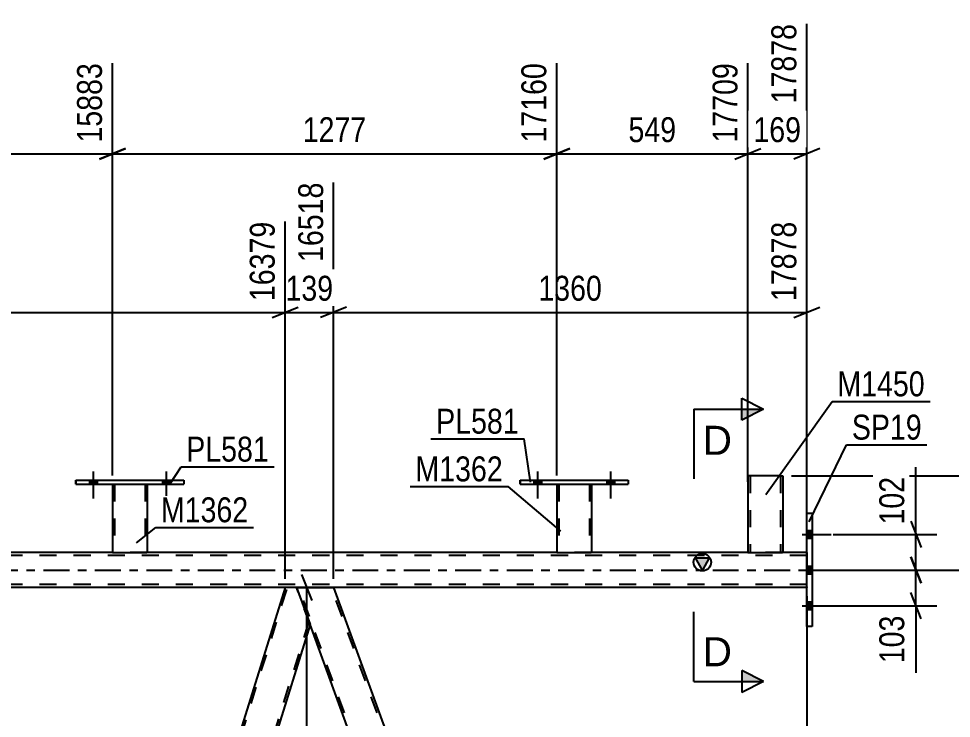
# Model space of a CAD drawing. Header units: millimetres. Extents: x 0 to 841, y 0 to 594.
# Drawn here: x 674.3 to 781.5, y 441.5 to 521.9 of the extents above; entities that cross this region are included whole.
import ezdxf

# ---------------------------------------------------------------- set-up
doc = ezdxf.new("R2010")
doc.units = ezdxf.units.MM
doc.linetypes.add('DXK_LINE_DOT2', pattern=[3.9198, 1.9599, -1.9599])
doc.linetypes.add('DXK_LINE_DOT3', pattern=[5.9187, 2.979, -0.9799, 0.9799, -0.9799])
doc.styles.add('Arial', font='ARIAL.TTF', dxfattribs={"height": 0.2})
doc.styles.add('Arial Narrow', font='ARIALN.TTF', dxfattribs={"height": 0.2})

# ---------------------------------------------------------------- blocks, each defined once
blk = doc.blocks.new('Part-303386140-3239 - 3105')
at = {"color": 2, "linetype": 'Continuous'}
for p, q in [((765.52, 465.04), (764.88, 465.04)), ((764.88, 452.04), (764.88, 465.04)), ((765.52, 465.04), (765.52, 452.04)), ((765.52, 452.04), (764.88, 452.04))]:
    blk.add_line(p, q, dxfattribs=at)
blk = doc.blocks.new('Part-303386140-3270 - 3105')
at = {"linetype": 'Continuous'}
blk.add_hatch(color=2, dxfattribs=at).paths.add_polyline_path([(752.88, 458.54), (752.08, 459.94), (753.68, 459.94)])
at = {"color": 7, "linetype": 'DXK_LINE_DOT2'}
for p, q in [((764.88, 460.22), (49.75, 460.22)), ((689.06, 460.54), (685.06, 460.54)), ((740.14, 460.54), (736.14, 460.54)), ((762.12, 460.54), (758.12, 460.54)), ((764.88, 460.54), (764.88, 456.54)), ((764.88, 456.86), (49.75, 456.86)), ((710.49, 456.54), (704.92, 456.54))]:
    blk.add_line(p, q, dxfattribs=at)
at = {"color": 2, "linetype": 'Continuous'}
for p, q in [((685.06, 460.54), (637.98, 460.54)), ((736.14, 460.54), (689.06, 460.54)), ((758.12, 460.54), (740.14, 460.54)), ((764.88, 460.54), (762.12, 460.54)), ((752.88, 458.54), (752.08, 459.94)), ((752.08, 459.94), (753.68, 459.94)), ((753.68, 459.94), (752.88, 458.54)), ((704.92, 456.54), (625.36, 456.54)), ((764.88, 456.54), (710.49, 456.54))]:
    blk.add_line(p, q, dxfattribs=at)
at = {"color": 7, "linetype": 'DXK_LINE_DOT3'}
blk.add_line((49.75, 458.54), (764.88, 458.54), dxfattribs=at)
at = {"color": 2, "linetype": 'Continuous'}
blk.add_circle((752.88, 459.44), 1, dxfattribs=at)
blk = doc.blocks.new('Part-303386140-7732 - 3105')
at = {"color": 2, "linetype": 'Continuous'}
for p, q in [((731.94, 468.39), (731.94, 468.87)), ((731.94, 468.87), (731.94, 468.87)), ((731.94, 468.87), (744.34, 468.87)), ((744.34, 468.87), (744.34, 468.39)), ((731.94, 468.39), (731.94, 468.39)), ((731.94, 468.39), (744.34, 468.39))]:
    blk.add_line(p, q, dxfattribs=at)
at = {"color": 7, "linetype": 'DXK_LINE_DOT2'}
for p, q in [((731.94, 468.87), (731.94, 468.39)), ((731.94, 468.87), (731.94, 468.87)), ((744.34, 468.87), (744.34, 468.39)), ((731.94, 468.39), (731.94, 468.39))]:
    blk.add_line(p, q, dxfattribs=at)
blk = doc.blocks.new('Part-303386140-3329 - 3105')
at = {"color": 2, "linetype": 'Continuous'}
for p, q in [((706.23, 456.54), (709.98, 456.54)), ((709.98, 456.54), (710.49, 456.54)), ((710.49, 456.54), (754.61, 335.32)), ((750.35, 335.32), (707.78, 452.29))]:
    blk.add_line(p, q, dxfattribs=at)
at = {"color": 7, "linetype": 'DXK_LINE_DOT2'}
for p, q in [((707.78, 452.29), (706.23, 456.54)), ((750.61, 335.32), (706.49, 456.54)), ((754.36, 335.32), (710.24, 456.54)), ((754.61, 335.32), (750.35, 335.32))]:
    blk.add_line(p, q, dxfattribs=at)
blk = doc.blocks.new('Part-303386140-3339 - 3105')
at = {"color": 7, "linetype": 'DXK_LINE_DOT2'}
for p, q in [((668.35, 338.42), (705.17, 456.54)), ((707.65, 452.67), (671.07, 335.32)), ((668.63, 340.14), (668.21, 338.79)), ((672.82, 340.14), (671.32, 335.32)), ((669.48, 335.32), (668.21, 338.79)), ((671.32, 335.32), (669.48, 335.32))]:
    blk.add_line(p, q, dxfattribs=at)
at = {"color": 2, "linetype": 'Continuous'}
for p, q in [((704.92, 456.54), (668.63, 340.14)), ((706.23, 456.54), (704.92, 456.54)), ((706.23, 456.54), (707.78, 452.29)), ((707.78, 452.29), (672.82, 340.14))]:
    blk.add_line(p, q, dxfattribs=at)
blk = doc.blocks.new('Bolt-303386140-3359 - 3105')
at = {"linetype": 'Continuous'}
for points in [[(765.52, 462.2), (765.52, 463.08), (764.88, 463.08), (764.88, 462.2)], [(765.52, 462.2), (765.52, 463.08), (764.88, 463.08), (764.88, 462.2)], [(765.52, 462.2), (765.52, 463.08), (764.88, 463.08), (764.88, 462.2)], [(765.52, 458.1), (765.52, 458.98), (764.88, 458.98), (764.88, 458.1)], [(765.52, 458.1), (765.52, 458.98), (764.88, 458.98), (764.88, 458.1)], [(765.52, 454), (765.52, 454.88), (764.88, 454.88), (764.88, 454)], [(765.52, 454), (765.52, 454.88), (764.88, 454.88), (764.88, 454)], [(765.52, 454), (765.52, 454.88), (764.88, 454.88), (764.88, 454)]]:
    blk.add_hatch(color=1, dxfattribs=at).paths.add_polyline_path(points)
at = {"color": 1, "linetype": 'Continuous'}
for p, q in [((764.36, 462.64), (767.68, 462.64)), ((764.36, 462.64), (767.68, 462.64)), ((764.36, 462.64), (767.68, 462.64)), ((764.88, 463.08), (765.52, 463.08)), ((764.88, 463.08), (765.52, 463.08)), ((764.88, 463.08), (765.52, 463.08)), ((764.88, 462.2), (765.52, 462.2)), ((764.88, 462.2), (765.52, 462.2)), ((764.88, 462.2), (765.52, 462.2)), ((764.88, 458.98), (765.52, 458.98)), ((764.88, 458.98), (765.52, 458.98)), ((764.36, 458.54), (767.68, 458.54)), ((764.36, 458.54), (767.68, 458.54)), ((764.88, 458.1), (765.52, 458.1)), ((764.88, 458.1), (765.52, 458.1)), ((764.88, 454.88), (765.52, 454.88)), ((764.88, 454.88), (765.52, 454.88)), ((764.88, 454.88), (765.52, 454.88)), ((764.36, 454.44), (767.68, 454.44)), ((764.36, 454.44), (767.68, 454.44)), ((764.36, 454.44), (767.68, 454.44)), ((764.88, 454), (765.52, 454)), ((764.88, 454), (765.52, 454)), ((764.88, 454), (765.52, 454))]:
    blk.add_line(p, q, dxfattribs=at)
blk = doc.blocks.new('Part-303386140-7729 - 3105')
at = {"color": 2, "linetype": 'Continuous'}
for p, q in [((685.06, 468.39), (685.06, 460.54)), ((689.06, 468.39), (689.06, 460.54)), ((685.06, 460.54), (689.02, 460.54)), ((689.06, 460.54), (689.02, 460.54))]:
    blk.add_line(p, q, dxfattribs=at)
at = {"color": 7, "linetype": 'DXK_LINE_DOT2'}
for p, q in [((685.06, 468.39), (689.06, 468.39)), ((685.06, 468.39), (685.06, 468.39)), ((685.06, 468.39), (685.06, 468.39)), ((685.3, 468.39), (685.3, 460.54)), ((688.82, 468.39), (688.82, 460.54)), ((689.06, 468.39), (689.06, 468.39)), ((689.06, 468.39), (689.06, 468.39)), ((688.8, 460.54), (688.82, 460.54))]:
    blk.add_line(p, q, dxfattribs=at)
blk = doc.blocks.new('Part-303386140-7730 - 3105')
at = {"color": 2, "linetype": 'Continuous'}
for p, q in [((680.86, 468.39), (680.86, 468.87)), ((680.86, 468.87), (680.86, 468.87)), ((680.86, 468.87), (693.26, 468.87)), ((693.26, 468.87), (693.26, 468.39)), ((680.86, 468.39), (680.86, 468.39)), ((680.86, 468.39), (693.26, 468.39))]:
    blk.add_line(p, q, dxfattribs=at)
at = {"color": 7, "linetype": 'DXK_LINE_DOT2'}
for p, q in [((680.86, 468.87), (680.86, 468.39)), ((680.86, 468.87), (680.86, 468.87)), ((693.26, 468.87), (693.26, 468.39)), ((680.86, 468.39), (680.86, 468.39))]:
    blk.add_line(p, q, dxfattribs=at)
blk = doc.blocks.new('Part-303386140-7731 - 3105')
at = {"color": 2, "linetype": 'Continuous'}
for p, q in [((736.14, 468.39), (736.14, 460.54)), ((740.14, 468.39), (740.14, 460.54)), ((736.14, 460.54), (740.1, 460.54)), ((740.14, 460.54), (740.1, 460.54))]:
    blk.add_line(p, q, dxfattribs=at)
at = {"color": 7, "linetype": 'DXK_LINE_DOT2'}
for p, q in [((736.14, 468.39), (740.14, 468.39)), ((736.14, 468.39), (736.14, 468.39)), ((736.14, 468.39), (736.14, 468.39)), ((736.38, 468.39), (736.38, 460.54)), ((739.9, 468.39), (739.9, 460.54)), ((740.14, 468.39), (740.14, 468.39)), ((740.14, 468.39), (740.14, 468.39)), ((739.88, 460.54), (739.9, 460.54))]:
    blk.add_line(p, q, dxfattribs=at)
blk = doc.blocks.new('Part-303386140-7733 - 3105')
at = {"color": 2, "linetype": 'Continuous'}
for p, q in [((758.12, 469.35), (758.12, 460.54)), ((761.64, 469.35), (758.12, 469.35)), ((761.64, 469.35), (762.12, 469.35)), ((762.12, 469.35), (762.12, 460.54)), ((758.12, 460.54), (762.08, 460.54)), ((762.12, 460.54), (762.08, 460.54))]:
    blk.add_line(p, q, dxfattribs=at)
at = {"color": 7, "linetype": 'DXK_LINE_DOT2'}
for p, q in [((758.36, 469.35), (758.36, 460.54)), ((761.73, 469.35), (761.81, 469.35)), ((761.81, 469.35), (761.82, 469.35)), ((761.82, 469.35), (761.86, 469.35)), ((761.86, 469.35), (761.88, 469.35)), ((761.88, 469.35), (761.88, 460.54)), ((761.86, 460.54), (761.88, 460.54))]:
    blk.add_line(p, q, dxfattribs=at)
blk = doc.blocks.new('Bolt-303386140-7758 - 3105')
at = {"linetype": 'Continuous'}
for points in [[(682.42, 468.39), (683.3, 468.39), (683.3, 468.87), (682.42, 468.87)], [(690.82, 468.39), (691.7, 468.39), (691.7, 468.87), (690.82, 468.87)]]:
    blk.add_hatch(color=1, dxfattribs=at).paths.add_polyline_path(points)
at = {"color": 1, "linetype": 'Continuous'}
for p, q in [((682.86, 469.87), (682.86, 466.75)), ((691.26, 469.87), (691.26, 466.75)), ((682.42, 468.87), (682.42, 468.39)), ((683.3, 468.87), (683.3, 468.39)), ((690.82, 468.87), (690.82, 468.39)), ((691.7, 468.87), (691.7, 468.39))]:
    blk.add_line(p, q, dxfattribs=at)
blk = doc.blocks.new('Bolt-303386140-7759 - 3105')
at = {"linetype": 'Continuous'}
for points in [[(682.42, 468.39), (683.3, 468.39), (683.3, 468.87), (682.42, 468.87)], [(690.82, 468.39), (691.7, 468.39), (691.7, 468.87), (690.82, 468.87)]]:
    blk.add_hatch(color=1, dxfattribs=at).paths.add_polyline_path(points)
at = {"color": 1, "linetype": 'Continuous'}
for p, q in [((682.86, 469.87), (682.86, 466.75)), ((691.26, 469.87), (691.26, 466.75)), ((682.42, 468.87), (682.42, 468.39)), ((683.3, 468.87), (683.3, 468.39)), ((690.82, 468.87), (690.82, 468.39)), ((691.7, 468.87), (691.7, 468.39))]:
    blk.add_line(p, q, dxfattribs=at)
blk = doc.blocks.new('Bolt-303386140-7760 - 3105')
at = {"linetype": 'Continuous'}
for points in [[(733.5, 468.39), (734.38, 468.39), (734.38, 468.87), (733.5, 468.87)], [(741.9, 468.39), (742.78, 468.39), (742.78, 468.87), (741.9, 468.87)]]:
    blk.add_hatch(color=1, dxfattribs=at).paths.add_polyline_path(points)
at = {"color": 1, "linetype": 'Continuous'}
for p, q in [((733.94, 469.87), (733.94, 466.75)), ((742.34, 469.87), (742.34, 466.75)), ((733.5, 468.87), (733.5, 468.39)), ((734.38, 468.87), (734.38, 468.39)), ((741.9, 468.87), (741.9, 468.39)), ((742.78, 468.87), (742.78, 468.39))]:
    blk.add_line(p, q, dxfattribs=at)
blk = doc.blocks.new('Bolt-303386140-7761 - 3105')
at = {"linetype": 'Continuous'}
for points in [[(733.5, 468.39), (734.38, 468.39), (734.38, 468.87), (733.5, 468.87)], [(741.9, 468.39), (742.78, 468.39), (742.78, 468.87), (741.9, 468.87)]]:
    blk.add_hatch(color=1, dxfattribs=at).paths.add_polyline_path(points)
at = {"color": 1, "linetype": 'Continuous'}
for p, q in [((733.94, 469.87), (733.94, 466.75)), ((742.34, 469.87), (742.34, 466.75)), ((733.5, 468.87), (733.5, 468.39)), ((734.38, 468.87), (734.38, 468.39)), ((741.9, 468.87), (741.9, 468.39)), ((742.78, 468.87), (742.78, 468.39))]:
    blk.add_line(p, q, dxfattribs=at)
blk = doc.blocks.new('StraightDimension-303386140-4198 - 3105')
at = {"color": 7, "linetype": 'Continuous'}
for p, q in [((710.49, 457.54), (710.49, 503.08)), ((764.88, 461.54), (764.88, 498.58)), ((711.99, 488.74), (708.99, 487.54)), ((710.49, 488.14), (764.88, 488.14)), ((763.38, 487.54), (766.38, 488.74))]:
    blk.add_line(p, q, dxfattribs=at)
at = {"color": 0}
blk.add_wipeout([(741.94, 488.89), (741.94, 493.09), (733.43, 493.09), (733.43, 488.89)], dxfattribs=at)
at = {"color": 3, "style": 'Arial Narrow'}
blk.add_text('1360', height=2.863, dxfattribs=at).set_placement((734.03, 489.49))
at = {"color": 0, "linetype": 'Continuous'}
blk.add_wipeout([(764.28, 499.18), (760.08, 499.18), (760.08, 488.84), (764.28, 488.84)], dxfattribs=at)
at = {"color": 3, "linetype": 'Continuous', "style": 'Arial Narrow'}
blk.add_text('17878', height=2.863, rotation=90.0002, dxfattribs=at).set_placement((763.68, 489.44))
blk = doc.blocks.new('StraightDimension-303386140-23585 - 3105')
at = {"color": 7, "linetype": 'Continuous'}
blk.add_line((763.12, 469.35), (819.08, 469.35), dxfattribs=at)
blk = doc.blocks.new('StraightDimension-303386140-21496 - 3105')
at = {"color": 7, "linetype": 'Continuous'}
for p, q in [((736.14, 469.39), (736.14, 516.8)), ((758.12, 468.66), (758.12, 516.8)), ((737.64, 506.96), (734.64, 505.76)), ((736.14, 506.36), (758.12, 506.36)), ((756.62, 505.76), (759.62, 506.96))]:
    blk.add_line(p, q, dxfattribs=at)
at = {"color": 0}
blk.add_wipeout([(750.47, 507.11), (750.47, 511.31), (743.79, 511.31), (743.79, 507.11)], dxfattribs=at)
at = {"color": 3, "style": 'Arial Narrow'}
blk.add_text('549', height=2.863, dxfattribs=at).set_placement((744.39, 507.71))
at = {"color": 0, "linetype": 'Continuous'}
blk.add_wipeout([(757.52, 517.4), (753.32, 517.4), (753.32, 507.06), (757.52, 507.06)], dxfattribs=at)
at = {"color": 3, "linetype": 'Continuous', "style": 'Arial Narrow'}
blk.add_text('17709', height=2.863, rotation=90.0002, dxfattribs=at).set_placement((756.92, 507.66))
blk = doc.blocks.new('StraightDimension-303386140-21947 - 3105')
at = {"color": 7, "linetype": 'Continuous'}
for p, q in [((776.84, 460.04), (778.04, 457.04)), ((767.47, 458.54), (779.84, 458.54)), ((777.44, 454.44), (777.44, 458.54)), ((778.04, 452.94), (776.84, 455.94)), ((767.7, 454.44), (779.84, 454.44)), ((777.44, 454.44), (777.44, 446.71)), ((777.44, 454.44), (777.44, 446.71))]:
    blk.add_line(p, q, dxfattribs=at)
at = {"color": 0}
blk.add_wipeout([(776.69, 453.92), (772.49, 453.92), (772.49, 447.23), (776.69, 447.23)], dxfattribs=at)
at = {"color": 3, "style": 'Arial Narrow'}
blk.add_text('103', height=2.863, rotation=90.0002, dxfattribs=at).set_placement((776.09, 447.83))
blk = doc.blocks.new('StraightDimension-303386140-3417 - 3105')
at = {"color": 7, "linetype": 'Continuous'}
for p, q in [((802.78, 457.04), (801.58, 460.04)), ((766.52, 458.54), (804.58, 458.54)), ((802.18, 332.68), (802.18, 458.54)), ((801.58, 334.18), (802.78, 331.18)), ((788.14, 332.68), (804.58, 332.68))]:
    blk.add_line(p, q, dxfattribs=at)
at = {"color": 0}
blk.add_wipeout([(801.43, 399.87), (797.23, 399.87), (797.23, 391.36), (801.43, 391.36)], dxfattribs=at)
at = {"color": 3, "style": 'Arial Narrow'}
blk.add_text('3147', height=2.863, rotation=90.0002, dxfattribs=at).set_placement((800.83, 391.96))
blk = doc.blocks.new('StraightDimension-303386140-4174 - 3105')
at = {"color": 7, "linetype": 'Continuous'}
for p, q in [((710.49, 457.54), (710.49, 503.08)), ((704.92, 457.54), (704.92, 498.58)), ((703.42, 487.54), (706.42, 488.74)), ((704.92, 488.14), (710.49, 488.14)), ((711.99, 488.74), (708.99, 487.54))]:
    blk.add_line(p, q, dxfattribs=at)
at = {"color": 0}
blk.add_wipeout([(711.05, 488.89), (711.05, 493.09), (704.36, 493.09), (704.36, 488.89)], dxfattribs=at)
at = {"color": 3, "style": 'Arial Narrow'}
blk.add_text('139', height=2.863, dxfattribs=at).set_placement((704.96, 489.49))
at = {"color": 0, "linetype": 'Continuous'}
blk.add_wipeout([(709.89, 503.68), (705.69, 503.68), (705.69, 493.34), (709.89, 493.34)], dxfattribs=at)
at = {"color": 3, "linetype": 'Continuous', "style": 'Arial Narrow'}
blk.add_text('16518', height=2.863, rotation=90.0002, dxfattribs=at).set_placement((709.29, 493.94))
blk = doc.blocks.new('StraightDimension-303386140-4150 - 3105')
at = {"color": 7, "linetype": 'Continuous'}
for p, q in [((625.36, 457.54), (625.36, 503.08)), ((704.92, 457.54), (704.92, 498.58)), ((626.86, 488.74), (623.86, 487.54)), ((625.36, 488.14), (704.92, 488.14)), ((703.42, 487.54), (706.42, 488.74))]:
    blk.add_line(p, q, dxfattribs=at)
at = {"color": 0}
blk.add_wipeout([(669.39, 488.89), (669.39, 493.09), (660.88, 493.09), (660.88, 488.89)], dxfattribs=at)
at = {"color": 3, "style": 'Arial Narrow'}
blk.add_text('1989', height=2.863, dxfattribs=at).set_placement((661.48, 489.49))
at = {"color": 0, "linetype": 'Continuous'}
blk.add_wipeout([(704.32, 499.18), (700.12, 499.18), (700.12, 488.84), (704.32, 488.84)], dxfattribs=at)
at = {"color": 3, "linetype": 'Continuous', "style": 'Arial Narrow'}
blk.add_text('16379', height=2.863, rotation=90.0002, dxfattribs=at).set_placement((703.72, 489.44))
blk = doc.blocks.new('StraightDimension-303386140-3852 - 3105')
at = {"color": 7, "linetype": 'Continuous'}
for p, q in [((764.88, 455.54), (764.88, 388.63)), ((786.5, 336.32), (786.5, 393.88)), ((766.38, 391.63), (763.38, 390.43)), ((785, 390.43), (788, 391.63)), ((764.88, 391.03), (786.5, 391.03))]:
    blk.add_line(p, q, dxfattribs=at)
at = {"color": 0}
blk.add_wipeout([(779.94, 391.78), (779.94, 395.98), (771.43, 395.98), (771.43, 391.78)], dxfattribs=at)
at = {"color": 3, "style": 'Arial Narrow'}
blk.add_text('1271', height=2.863, dxfattribs=at).set_placement((772.03, 392.38))
blk = doc.blocks.new('StraightDimension-303386140-21495 - 3105')
at = {"color": 7, "linetype": 'Continuous'}
for p, q in [((764.88, 461.54), (764.88, 521.3)), ((758.12, 468.66), (758.12, 516.8)), ((756.62, 505.76), (759.62, 506.96)), ((758.12, 506.36), (764.88, 506.36)), ((766.38, 506.96), (763.38, 505.76))]:
    blk.add_line(p, q, dxfattribs=at)
at = {"color": 0}
blk.add_wipeout([(764.84, 507.11), (764.84, 511.31), (758.15, 511.31), (758.15, 507.11)], dxfattribs=at)
at = {"color": 3, "style": 'Arial Narrow'}
blk.add_text('169', height=2.863, dxfattribs=at).set_placement((758.75, 507.71))
at = {"color": 0, "linetype": 'Continuous'}
blk.add_wipeout([(764.28, 521.9), (760.08, 521.9), (760.08, 511.56), (764.28, 511.56)], dxfattribs=at)
at = {"color": 3, "linetype": 'Continuous', "style": 'Arial Narrow'}
blk.add_text('17878', height=2.863, rotation=90.0002, dxfattribs=at).set_placement((763.68, 512.16))
blk = doc.blocks.new('StraightDimension-303386140-21497 - 3105')
at = {"color": 7, "linetype": 'Continuous'}
for p, q in [((685.06, 469.39), (685.06, 516.8)), ((736.14, 469.39), (736.14, 516.8)), ((686.56, 506.96), (683.56, 505.76)), ((685.06, 506.36), (736.14, 506.36)), ((734.64, 505.76), (737.64, 506.96))]:
    blk.add_line(p, q, dxfattribs=at)
at = {"color": 0}
blk.add_wipeout([(714.86, 507.11), (714.86, 511.31), (706.34, 511.31), (706.34, 507.11)], dxfattribs=at)
at = {"color": 3, "style": 'Arial Narrow'}
blk.add_text('1277', height=2.863, dxfattribs=at).set_placement((706.94, 507.71))
at = {"color": 0, "linetype": 'Continuous'}
blk.add_wipeout([(735.54, 517.4), (731.34, 517.4), (731.34, 507.06), (735.54, 507.06)], dxfattribs=at)
at = {"color": 3, "linetype": 'Continuous', "style": 'Arial Narrow'}
blk.add_text('17160', height=2.863, rotation=90.0002, dxfattribs=at).set_placement((734.94, 507.66))
blk = doc.blocks.new('StraightDimension-303386140-21498 - 3105')
at = {"color": 7, "linetype": 'Continuous'}
for p, q in [((633.98, 469.39), (633.98, 516.8)), ((685.06, 469.39), (685.06, 516.8)), ((635.48, 506.96), (632.48, 505.76)), ((633.98, 506.36), (685.06, 506.36)), ((683.56, 505.76), (686.56, 506.96))]:
    blk.add_line(p, q, dxfattribs=at)
at = {"color": 0}
blk.add_wipeout([(663.78, 507.11), (663.78, 511.31), (655.26, 511.31), (655.26, 507.11)], dxfattribs=at)
at = {"color": 3, "style": 'Arial Narrow'}
blk.add_text('1277', height=2.863, dxfattribs=at).set_placement((655.86, 507.71))
at = {"color": 0, "linetype": 'Continuous'}
blk.add_wipeout([(684.46, 517.4), (680.26, 517.4), (680.26, 507.06), (684.46, 507.06)], dxfattribs=at)
at = {"color": 3, "linetype": 'Continuous', "style": 'Arial Narrow'}
blk.add_text('15883', height=2.863, rotation=90.0002, dxfattribs=at).set_placement((683.86, 507.66))
blk = doc.blocks.new('StraightDimension-303386140-21862 - 3105')
at = {"color": 7, "linetype": 'Continuous'}
for p, q in [((708.03, 455.04), (706.83, 458.04)), ((726.89, 456.54), (704.58, 456.54)), ((707.43, 335.32), (707.43, 456.54)), ((706.83, 336.82), (708.03, 333.82)), ((731.57, 335.32), (704.58, 335.32))]:
    blk.add_line(p, q, dxfattribs=at)
at = {"color": 0}
blk.add_wipeout([(706.68, 400.19), (702.48, 400.19), (702.48, 391.68), (706.68, 391.68)], dxfattribs=at)
at = {"color": 3, "style": 'Arial Narrow'}
blk.add_text('3031', height=2.863, rotation=90.0002, dxfattribs=at).set_placement((706.08, 392.28))
blk = doc.blocks.new('StraightDimension-303386140-21946 - 3105')
at = {"color": 7, "linetype": 'Continuous'}
for p, q in [((777.44, 462.64), (777.44, 470.38)), ((777.44, 462.64), (777.44, 470.38)), ((776.84, 464.14), (778.04, 461.14)), ((767.92, 462.64), (779.84, 462.64)), ((777.44, 458.54), (777.44, 462.64)), ((778.04, 457.04), (776.84, 460.04)), ((767.47, 458.54), (779.84, 458.54))]:
    blk.add_line(p, q, dxfattribs=at)
at = {"color": 0}
blk.add_wipeout([(776.69, 469.85), (772.49, 469.85), (772.49, 463.17), (776.69, 463.17)], dxfattribs=at)
at = {"color": 3, "style": 'Arial Narrow'}
blk.add_text('102', height=2.863, rotation=90.0002, dxfattribs=at).set_placement((776.09, 463.77))
blk = doc.blocks.new('Mark-303386140-3235 - 3105')
at = {"color": 30, "linetype": 'Continuous'}
for p, q in [((765.18, 464.08), (769.47, 472.93)), ((769.47, 472.93), (778.7, 472.93))]:
    blk.add_line(p, q, dxfattribs=at)
at = {"color": 0}
blk.add_wipeout([(778.1, 473.53), (778.1, 476.53), (770.07, 476.53), (770.07, 473.53)], dxfattribs=at)
blk.add_wipeout([(778.1, 473.53), (778.1, 476.53), (770.07, 476.53), (770.07, 473.53)], dxfattribs=at)
at = {"color": 3, "style": 'Arial Narrow'}
blk.add_text('SP19', height=2.863, dxfattribs=at).set_placement((770.07, 473.53))
blk = doc.blocks.new('Mark-303386140-21336 - 3105')
at = {"color": 30, "linetype": 'Continuous'}
for p in [(721.68, 473.61), (733.12, 468.64)]:
    blk.add_line(p, (732.38, 473.61), dxfattribs=at)
at = {"color": 0}
blk.add_wipeout([(731.78, 474.21), (731.78, 477.21), (722.28, 477.21), (722.28, 474.21)], dxfattribs=at)
blk.add_wipeout([(731.78, 474.21), (731.78, 477.21), (722.28, 477.21), (722.28, 474.21)], dxfattribs=at)
at = {"color": 3, "style": 'Arial Narrow'}
blk.add_text('PL581', height=2.863, dxfattribs=at).set_placement((722.28, 474.21))
blk = doc.blocks.new('SectionMark-303386140-4417 - 3105')
at = {"linetype": 'Continuous'}
for points in [[(757.42, 475.78), (757.42, 477.03), (759.92, 477.03)], [(757.42, 445.73), (757.42, 446.98), (759.92, 445.73)]]:
    blk.add_hatch(color=6, dxfattribs=at).paths.add_polyline_path(points)
at = {"color": 6, "linetype": 'Continuous'}
for p, q in [((757.42, 475.78), (757.42, 478.28)), ((757.42, 478.28), (759.92, 477.03)), ((751.92, 477.03), (751.92, 469.03)), ((751.92, 477.03), (759.92, 477.03)), ((759.92, 477.03), (757.42, 475.78)), ((751.92, 445.73), (751.92, 453.73)), ((759.92, 445.73), (757.42, 446.98)), ((757.42, 446.98), (757.42, 444.48)), ((751.92, 445.73), (759.92, 445.73)), ((759.92, 445.73), (757.42, 444.48))]:
    blk.add_line(p, q, dxfattribs=at)
at = {"color": 0, "linetype": 'Continuous'}
for points in [[(756.29, 471.78), (756.29, 475.28), (752.92, 475.28), (752.92, 471.78)], [(756.29, 447.48), (756.29, 450.98), (752.92, 450.98), (752.92, 447.48)]]:
    blk.add_wipeout(points, dxfattribs=at)
at = {"color": 3, "linetype": 'Continuous', "style": 'Arial'}
for p in [(752.92, 471.78), (752.92, 447.48)]:
    blk.add_text('D', height=3.34, dxfattribs=at).set_placement(p)
blk = doc.blocks.new('Mark-303386140-12081 - 3105')
at = {"color": 30, "linetype": 'Continuous'}
for p, q in [((687.84, 461.65), (690.04, 463.43)), ((690.04, 463.43), (701.29, 463.43))]:
    blk.add_line(p, q, dxfattribs=at)
at = {"color": 0}
blk.add_wipeout([(700.69, 464.03), (700.69, 467.03), (690.64, 467.03), (690.64, 464.03)], dxfattribs=at)
blk.add_wipeout([(700.69, 464.03), (700.69, 467.03), (690.64, 467.03), (690.64, 464.03)], dxfattribs=at)
at = {"color": 3, "style": 'Arial Narrow'}
blk.add_text('M1362', height=2.863, dxfattribs=at).set_placement((690.64, 464.03))
blk = doc.blocks.new('Mark-303386140-12084 - 3105')
at = {"color": 30, "linetype": 'Continuous'}
for p in [(719.3, 468.13), (736.62, 463)]:
    blk.add_line(p, (730.55, 468.13), dxfattribs=at)
at = {"color": 0}
blk.add_wipeout([(729.95, 468.73), (729.95, 471.73), (719.9, 471.73), (719.9, 468.73)], dxfattribs=at)
blk.add_wipeout([(729.95, 468.73), (729.95, 471.73), (719.9, 471.73), (719.9, 468.73)], dxfattribs=at)
at = {"color": 3, "style": 'Arial Narrow'}
blk.add_text('M1362', height=2.863, dxfattribs=at).set_placement((719.9, 468.73))
blk = doc.blocks.new('Mark-303386140-12087 - 3105')
at = {"color": 30, "linetype": 'Continuous'}
for p, q in [((760.17, 467.22), (767.81, 477.9)), ((767.81, 477.9), (779.06, 477.9))]:
    blk.add_line(p, q, dxfattribs=at)
at = {"color": 0}
blk.add_wipeout([(778.46, 478.5), (778.46, 481.5), (768.41, 481.5), (768.41, 478.5)], dxfattribs=at)
blk.add_wipeout([(778.46, 478.5), (778.46, 481.5), (768.41, 481.5), (768.41, 478.5)], dxfattribs=at)
at = {"color": 3, "style": 'Arial Narrow'}
blk.add_text('M1450', height=2.863, dxfattribs=at).set_placement((768.41, 478.5))
blk = doc.blocks.new('Mark-303386140-21333 - 3105')
at = {"color": 30, "linetype": 'Continuous'}
for p, q in [((691.67, 468.39), (692.95, 470.4)), ((692.95, 470.4), (703.65, 470.4))]:
    blk.add_line(p, q, dxfattribs=at)
at = {"color": 0}
blk.add_wipeout([(703.05, 471), (703.05, 474), (693.55, 474), (693.55, 471)], dxfattribs=at)
blk.add_wipeout([(703.05, 471), (703.05, 474), (693.55, 474), (693.55, 471)], dxfattribs=at)
at = {"color": 3, "style": 'Arial Narrow'}
blk.add_text('PL581', height=2.863, dxfattribs=at).set_placement((693.55, 471))

msp = doc.modelspace()

# ---------------------------------------------------------------- block references
for name in ['Bolt-303386140-7758 - 3105', 'Bolt-303386140-7759 - 3105', 'Bolt-303386140-7760 - 3105', 'Bolt-303386140-7761 - 3105', 'Part-303386140-7730 - 3105', 'Part-303386140-7732 - 3105', 'Part-303386140-7733 - 3105', 'Part-303386140-7729 - 3105', 'Part-303386140-7731 - 3105', 'Part-303386140-3239 - 3105', 'Bolt-303386140-3359 - 3105', 'Part-303386140-3270 - 3105', 'Part-303386140-3339 - 3105', 'Part-303386140-3329 - 3105']:
    msp.add_blockref(name, (0, 0))

# ---------------------------------------------------------------- next in the draw order: block references
msp.add_blockref('StraightDimension-303386140-4198 - 3105', (0, 0))

# ---------------------------------------------------------------- next in the draw order: block references
msp.add_blockref('StraightDimension-303386140-23585 - 3105', (0, 0))

# ---------------------------------------------------------------- next in the draw order: block references
for name in ['StraightDimension-303386140-21496 - 3105', 'StraightDimension-303386140-4174 - 3105', 'StraightDimension-303386140-21947 - 3105']:
    msp.add_blockref(name, (0, 0))

# ---------------------------------------------------------------- next in the draw order: block references
for name in ['StraightDimension-303386140-21495 - 3105', 'StraightDimension-303386140-4150 - 3105', 'StraightDimension-303386140-3417 - 3105']:
    msp.add_blockref(name, (0, 0))

# ---------------------------------------------------------------- next in the draw order: block references
for name in ['StraightDimension-303386140-21497 - 3105', 'SectionMark-303386140-4417 - 3105', 'StraightDimension-303386140-21946 - 3105', 'Mark-303386140-12081 - 3105', 'StraightDimension-303386140-21862 - 3105', 'StraightDimension-303386140-3852 - 3105']:
    msp.add_blockref(name, (0, 0))

# ---------------------------------------------------------------- next in the draw order: block references
for name in ['StraightDimension-303386140-21498 - 3105', 'Mark-303386140-21336 - 3105', 'Mark-303386140-3235 - 3105', 'Mark-303386140-21333 - 3105']:
    msp.add_blockref(name, (0, 0))

# ---------------------------------------------------------------- next in the draw order: block references
for name in ['Mark-303386140-12087 - 3105', 'Mark-303386140-12084 - 3105']:
    msp.add_blockref(name, (0, 0))

doc.saveas('drawing.dxf')
